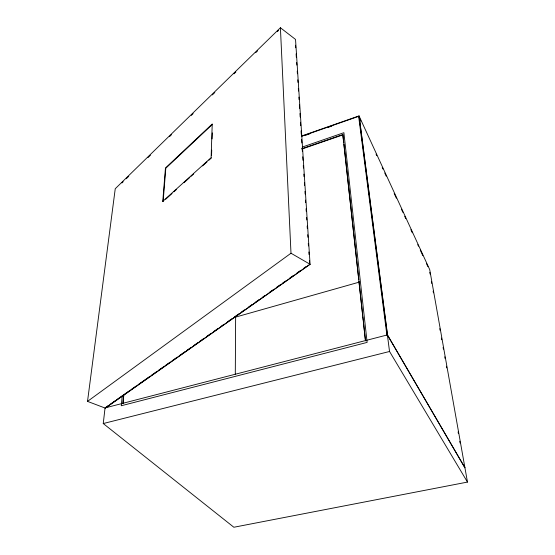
<?xml version="1.0" encoding="UTF-8"?>
<svg xmlns="http://www.w3.org/2000/svg" width="555" height="555" viewBox="0 0 555 555"><rect width="100%" height="100%" fill="white"/><g stroke="black" fill="none" stroke-linecap="round" stroke-linejoin="round"><path stroke-width="0.83" d="M235.292 374.181L235.639 317.099L359.439 282.072M211.559 155.303L211.732 150.127M212.093 138.91L212.294 132.867M162.775 201.347L165.459 167.998L212.225 124.008L211.108 157.669L162.775 201.347L163.128 201.548L165.806 168.207L212.572 124.237M122.232 395.937L121.247 405.754L367.126 342.4L343.892 132.694L302.184 147.11M123.585 394.737L122.967 403.561L123.834 394.952M301.809 135.954L359.023 115.912L429.716 269.626L467.476 482.08L233.863 527.25L103.251 423.548L105.048 407.918L387.404 334.908L464.937 467.796L387.39 334.922M87.523 401.383L115.246 188.728L280.407 27.75L295.537 39.44L310.078 264.277L105.318 408.133L87.523 401.383L290.993 253.226L280.407 27.75M121.94 182.949L123.182 181.742M126.276 178.724L128.753 176.317M147.949 157.627L150.426 155.213M169.615 136.523L171.474 134.712M191.288 115.419L193.147 113.615M212.343 94.926L214.82 92.512M234.009 73.822L235.868 72.011M255.682 52.718L257.541 50.914M277.347 31.621L278.589 30.414M165.674 199.252L172.036 193.508M173.944 191.78L176.49 189.484M184.121 182.595L189.852 177.427M191.121 176.275L193.667 173.979M202.568 165.938L207.022 161.914M208.93 160.194L211.476 157.897M105.61 407.543L108.44 405.545M110.57 404.054L115.523 400.571M116.939 399.572L128.982 391.108M131.112 389.61L136.065 386.127M138.195 384.629L149.524 376.665M151.654 375.166L156.614 371.683M158.737 370.185L164.405 366.203M165.82 365.204L170.073 362.221M172.196 360.722L177.156 357.24M179.279 355.741L184.947 351.759M186.362 350.767L190.615 347.777M193.445 345.786L197.698 342.796M199.821 341.304L203.366 338.814M206.904 336.323L211.157 333.333M213.987 331.342L218.24 328.352M221.07 326.361L223.908 324.37M227.446 321.879L231.699 318.889M234.529 316.898L238.782 313.908M241.619 311.917L244.45 309.926M248.702 306.936L252.241 304.445M255.078 302.454L259.324 299.464M262.161 297.473L264.992 295.482M269.244 292.492L272.782 290.001M276.328 287.511L279.866 285.02M282.703 283.029L285.534 281.038M289.786 278.048L293.324 275.558M296.87 273.067L300.415 270.576M303.953 268.086L306.076 266.594M310.058 264.27L105.443 407.814M301.407 136.384L358.655 116.328L386.897 335.04M305.652 135.24L309.739 133.804M327.727 127.511L331.814 126.075M301.809 148.719L342.789 134.574L343.781 142.628M301.962 149.004L342.934 134.872M387.057 335.31L387.563 335.178L359.161 116.21M103.251 423.548L389.548 351.481L467.476 482.08M290.993 253.226L310.078 264.277M359.744 118.694L360.833 121.052M376.054 154.11L376.783 155.684M382.222 167.485L382.943 169.06M384.754 172.994L386.204 176.143M394.182 193.459L396.36 198.184M401.431 209.2L402.881 212.35M404.692 216.283L405.781 218.642M410.86 229.659L412.31 232.809M417.748 244.616L418.47 246.191M420.281 250.125L422.82 255.633M426.448 263.5L427.898 266.65M429.799 272.359L430.104 274.066M431.464 281.746L431.769 283.445M433.129 291.125L433.434 292.832M439.789 328.664L440.087 330.371M441.454 338.05L441.752 339.757M443.112 347.43L443.417 349.137M444.777 356.816L445.082 358.523M446.442 366.203L446.747 367.91M458.097 431.887L458.395 433.594M459.762 441.274L460.06 442.98M359.023 115.912L389.534 351.495M343.968 144.356L358.78 279.685M358.967 281.406L362.651 315.025M362.838 316.752L363.213 320.2M363.407 321.921L365.481 340.888L342.789 134.574M295.558 45.198L295.725 47.792M296.113 53.849L296.342 57.311M296.675 62.5L296.842 65.102M297.23 71.158L297.397 73.753M297.785 79.809L297.952 82.404M298.34 88.46L298.507 91.055M298.895 97.111L299.062 99.706M299.395 104.902L299.617 108.364M299.95 113.553L300.172 117.015M300.505 122.204L300.727 125.666M301.06 130.855L301.282 134.317M301.615 139.513L301.844 142.968M302.177 148.164L302.399 151.626M302.732 156.815L302.954 160.277M303.287 165.466L303.453 168.061M303.842 174.117L304.008 176.712M304.397 182.768L304.563 185.37M304.952 191.426L305.118 194.021M305.507 200.077L305.673 202.672M306.062 208.729L306.228 211.323M306.617 217.38L306.783 219.974M307.172 226.031L307.345 228.632M307.734 234.689L307.9 237.283M308.289 243.34L308.455 245.934M308.844 251.991L309.01 254.585M309.399 260.642L309.51 262.376"/></g></svg>
